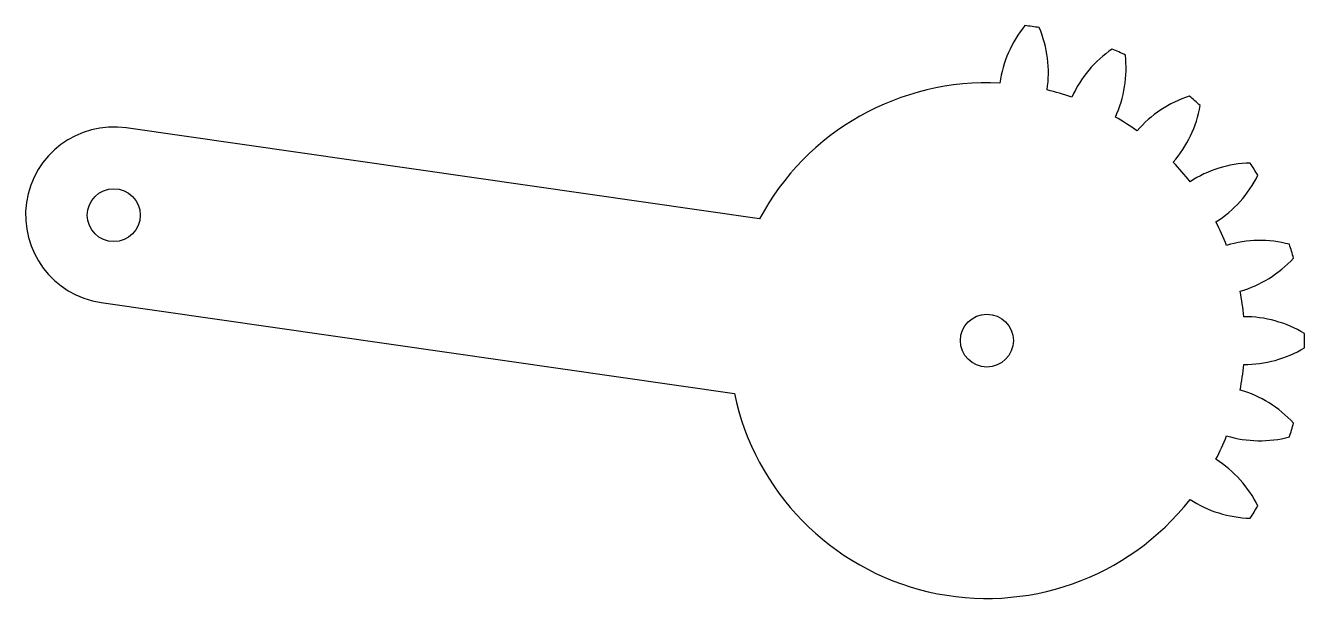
# Model space of a CAD drawing. Header units: millimetres. Extents: x -80.5 to -8, y -36.3 to -3.8.
import ezdxf

# ---------------------------------------------------------------- set-up
doc = ezdxf.new("R2010")
doc.units = ezdxf.units.MM

msp = doc.modelspace()

# ---------------------------------------------------------------- linework, layer by layer
at = {"color": 7, "linetype": 'Continuous', "lineweight": 25}
for p, q in [((-38.886, -14.741), (-74.775, -9.582)), ((-76.198, -19.48), (-40.31, -24.64))]:
    msp.add_line(p, q, dxfattribs=at)
for centre in [(-75.486, -14.531), (-25.995, -21.646)]:
    msp.add_circle(centre, 1.5, dxfattribs=at)
for centre, radius, start, end in [((-18.728, -7.95), 6.6, 140.76794, 172.0794), ((-25.995, -21.646), 18, 80.51276, 83.12361), ((-29.109, -6.457), 6.6, 351.55696, 22.86843), ((-15.163, -10.552), 6.6, 124.4043, 155.71577), ((-25.995, -21.646), 18, 64.14912, 66.75997), ((-24.704, -6.195), 6.6, 335.19332, 6.50479), ((-25.995, -21.646), 14.624, 87.1373, 151.82528), ((-25.995, -21.646), 14.624, 70.77366, 76.49906), ((-12.477, -14.053), 6.6, 108.04066, 139.35213), ((-25.995, -21.646), 18, 47.78548, 50.39633), ((-20.403, -7.185), 6.6, 318.82969, 350.14116), ((-25.995, -21.646), 14.624, 54.41003, 60.13543), ((-75.486, -14.531), 5, 81.81818, 261.81818), ((-25.995, -21.646), 14.624, 38.04639, 43.77179), ((-10.885, -18.17), 6.6, 91.67703, 122.9885), ((-25.995, -21.646), 18, 31.42185, 34.0327), ((-16.556, -9.346), 6.6, 302.46605, 333.77752), ((-25.995, -21.646), 14.624, 21.68276, 27.40815), ((-10.518, -22.567), 6.6, 75.31339, 106.62486), ((-25.995, -21.646), 18, 15.05821, 17.66906), ((-13.473, -12.504), 6.6, 286.10241, 317.41388), ((-25.995, -21.646), 14.624, 5.31912, 11.04452), ((-11.404, -26.891), 6.6, 58.94975, 90.26122), ((-25.995, -21.646), 18, 358.69457, 1.30543), ((-11.404, -16.402), 6.6, 269.73878, 301.05025), ((-25.995, -21.646), 14.624, 348.95548, 354.68088), ((-25.995, -21.646), 14.624, 191.81108, 321.95361), ((-13.473, -30.789), 6.6, 42.58612, 73.89759), ((-25.995, -21.646), 18, 342.33094, 344.94179), ((-25.995, -21.646), 14.624, 332.59185, 338.31724), ((-10.518, -20.725), 6.6, 253.37514, 284.68661), ((-16.556, -33.947), 6.6, 26.22248, 57.53395), ((-10.885, -25.123), 6.6, 237.0115, 268.32297), ((-25.995, -21.646), 18, 325.9673, 328.57815)]:
    msp.add_arc(centre, radius, start, end, dxfattribs=at)

doc.saveas('drawing.dxf')
